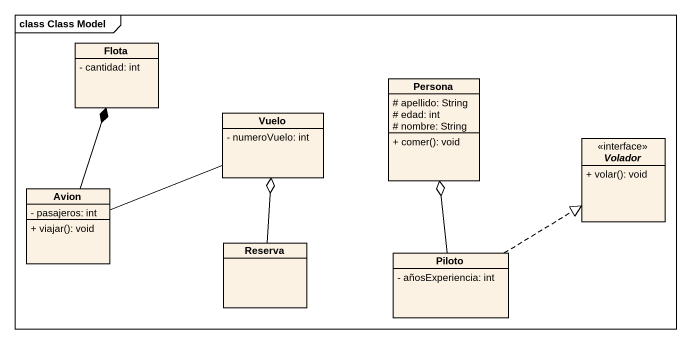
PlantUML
@startuml
mainframe class Class Model
hide circle
hide empty members
skinparam classAttributeIconSize 0
class Flota {
  - cantidad: int
}
class Persona {
  # apellido: String
  # edad: int
  # nombre: String
  + comer(): void
}
class Vuelo {
  - numeroVuelo: int
}
interface Volador <<interface>> {
  + volar(): void
}
class Avion {
  - pasajeros: int
  + viajar(): void
}
class Reserva
class Piloto {
  - añosExperiencia: int
}
Avion -up-* Flota
Avion -right- Vuelo
Reserva -up-o Vuelo
Piloto -up-o Persona
Piloto .up.|> Volador
@enduml
